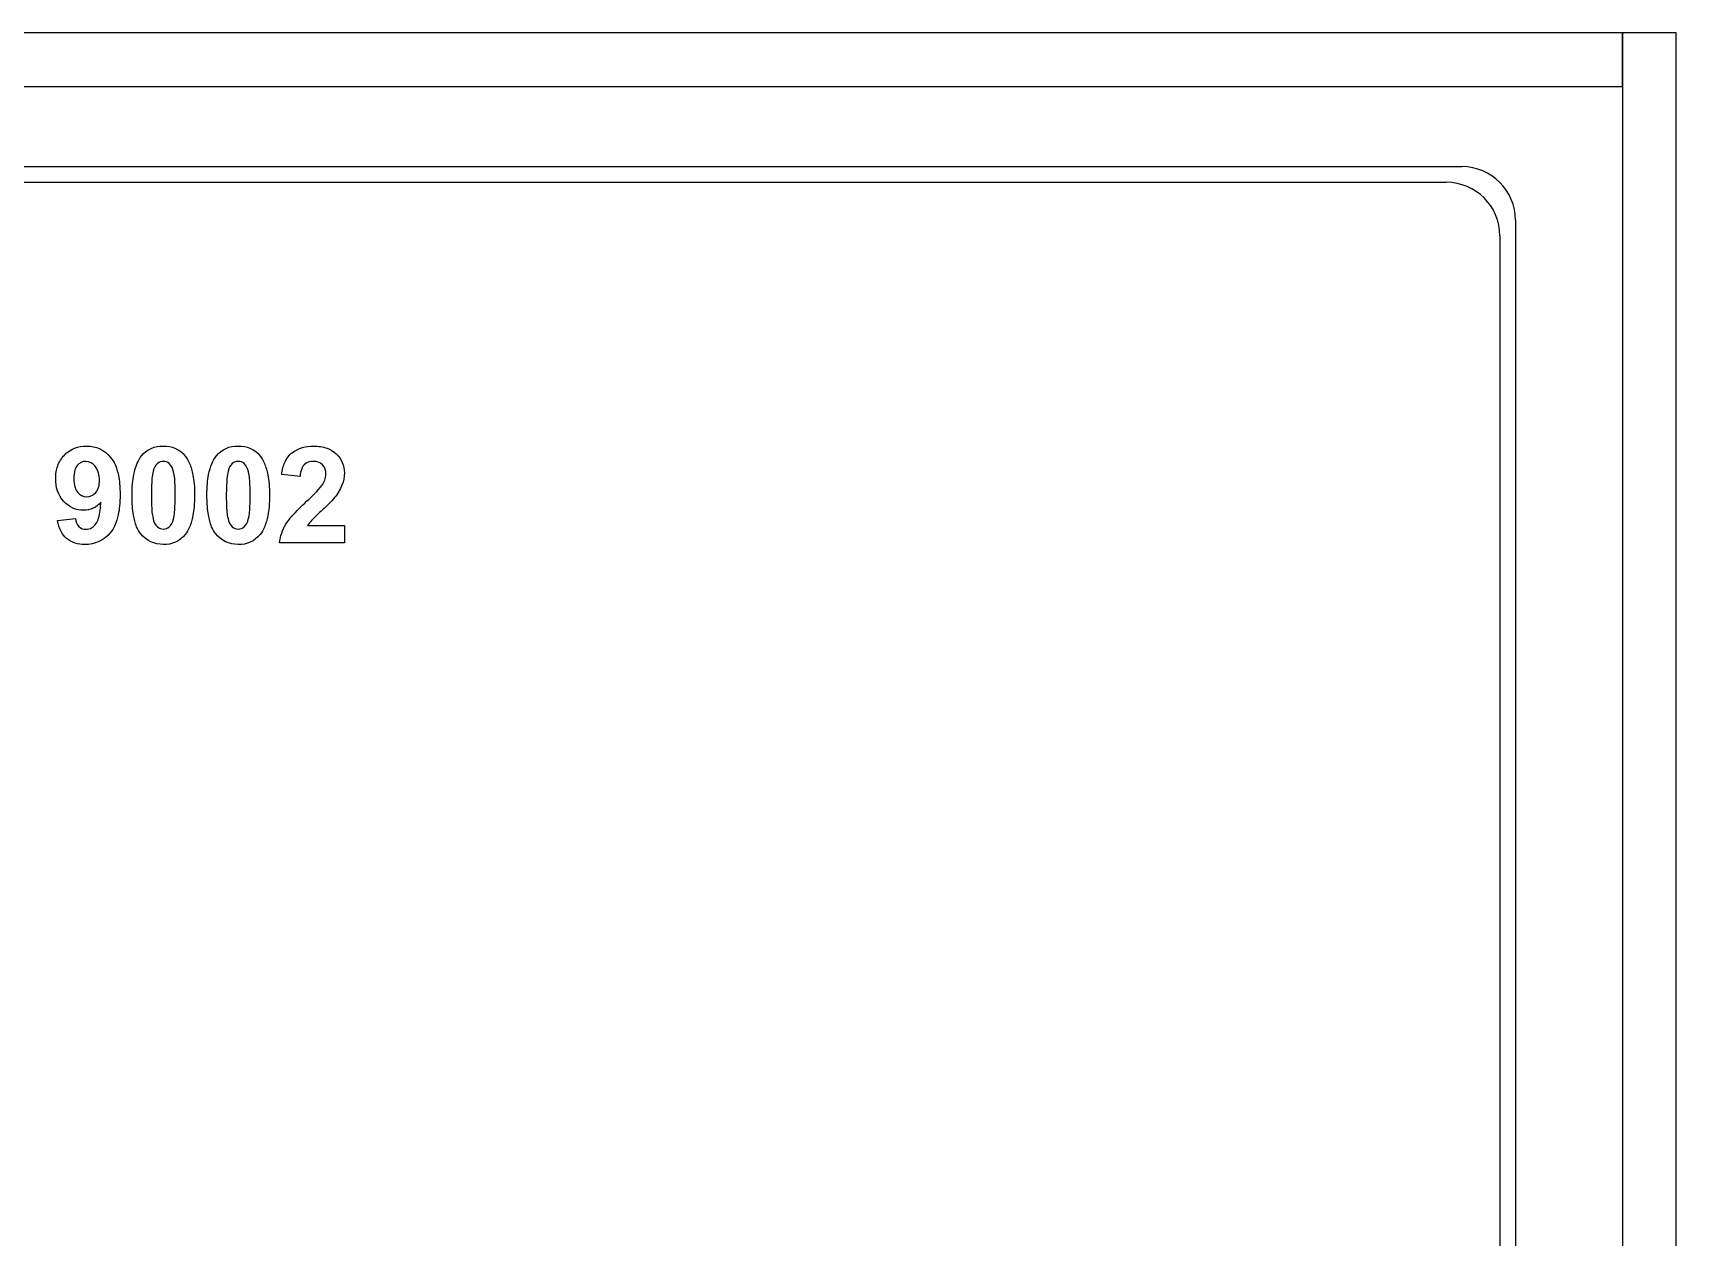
# Model space of a CAD drawing. Header units: millimetres. Extents: x -155 to 155, y -112 to 112.
# Drawn here: x 1.6 to 155, y 0 to 112.5 of the extents above; entities that cross this region are included whole.
import ezdxf

# ---------------------------------------------------------------- set-up
doc = ezdxf.new("R2010")
doc.units = ezdxf.units.MM
doc.layers.get('0').update_dxf_attribs({"lineweight": 25, "true_color": 0xffffff})

msp = doc.modelspace()

# ---------------------------------------------------------------- linework, layer by layer
for p, q in [((-135, 100), (135, 100)), ((-133.54, 98.54), (133.54, 98.54)), ((140, 95), (140, -95)), ((138.54, 93.54), (138.54, -93.54))]:
    msp.add_line(p, q)
at = {"flags": 128}
for points in [[(-155, -112.5), (155, -112.5), (155, 112.5), (-155, 112.5)], [(-150, 107.5), (150, 107.5), (150, 112.5), (-150, 112.5)], [(155, 112.5), (150, 112.5), (150, -107.5), (155, -107.5)]]:
    msp.add_lwpolyline(points, close=True, dxfattribs=at)
for points in [[(3.88, 66.95), (5.55, 67.13, 0.174803), (5.87, 66.37, 0.198743), (6.55, 66.13, 0.246374), (7.46, 66.62, 0.105564), (7.72, 67.16, 0.040872), (7.94, 68.66, -0.229137), (6.31, 67.9, -0.216058), (4.48, 68.72, -0.197126), (3.71, 70.86, -0.038833), (3.76, 71.5, -0.045085), (3.9, 72.04, -0.054125), (4.16, 72.59, -0.054747), (4.52, 73.06, -0.211225), (6.6, 73.9, -0.234971), (8.84, 72.84, -0.071275), (9.25, 72.19, -0.051782), (9.56, 71.18, -0.028269), (9.68, 70.39, -0.021893), (9.72, 69.36, -0.0225), (9.67, 68.3, -0.028967), (9.55, 67.49, -0.05219), (9.23, 66.47, -0.070756), (8.81, 65.8, -0.233472), (6.42, 64.7, -0.184339), (4.72, 65.27, -0.099636), (4.22, 65.91, -0.07466)], [(13.76, 73.9, -0.241821), (15.8, 72.97, -0.070673), (16.2, 72.28, -0.050033), (16.52, 71.21, -0.026688), (16.64, 70.38, -0.02061), (16.68, 69.3, -0.020854), (16.63, 68.22, -0.026935), (16.52, 67.39, -0.049902), (16.2, 66.32, -0.069812), (15.8, 65.63, -0.24097), (13.76, 64.71, -0.240982), (11.64, 65.72, -0.076314), (11.27, 66.36, -0.049598), (10.97, 67.45, -0.024118), (10.87, 68.26, -0.018293), (10.84, 69.32, -0.020974), (10.88, 70.4, -0.027064), (11, 71.23, -0.049913), (11.32, 72.29, -0.069552), (11.72, 72.98, -0.24097)], [(20.75, 73.9, -0.241821), (22.8, 72.97, -0.070673), (23.2, 72.28, -0.050033), (23.52, 71.21, -0.026688), (23.63, 70.38, -0.02061), (23.68, 69.3, -0.020854), (23.63, 68.22, -0.026935), (23.52, 67.39, -0.049902), (23.2, 66.32, -0.069812), (22.79, 65.63, -0.24097), (20.75, 64.71, -0.240982), (18.64, 65.72, -0.076314), (18.27, 66.36, -0.049598), (17.97, 67.45, -0.024118), (17.87, 68.26, -0.018293), (17.83, 69.32, -0.020974), (17.88, 70.4, -0.027064), (17.99, 71.23, -0.049913), (18.31, 72.29, -0.069552), (18.71, 72.98, -0.24097)], [(30.66, 66.47), (30.66, 64.86), (24.61, 64.86, -0.110596), (25.2, 66.59, -0.047304), (25.76, 67.34, -0.022624), (27.14, 68.74, 0.042148), (28.57, 70.22, 0.150095), (28.93, 71.27, 0.203843), (28.62, 72.16, 0.205006), (27.76, 72.47, 0.208626), (26.9, 72.15, 0.112299), (26.68, 71.78, 0.065997), (26.53, 71.06), (24.81, 71.24, -0.032865), (24.93, 71.87, -0.040946), (25.09, 72.36, -0.060489), (25.4, 72.89, -0.068496), (25.78, 73.28, -0.168295), (27.8, 73.9, -0.082819), (29.05, 73.69, -0.106864), (29.9, 73.18, -0.215645), (30.66, 71.4, -0.095527), (30.44, 70.24, -0.071678), (29.75, 69.09, -0.03648), (28.62, 67.94, 0.019546), (27.59, 66.95, 0.050068), (27.23, 66.47)], [(7.79, 70.71, 0.176992), (7.4, 72.01, 0.232649), (6.52, 72.47, 0.233418), (5.72, 72.09, 0.112194), (5.51, 71.68, 0.062638), (5.41, 70.86, 0.065692), (5.52, 70.02, 0.109813), (5.75, 69.58, 0.232559), (6.61, 69.17, 0.228126), (7.45, 69.56, 0.181103)], [(13.76, 72.47, 0.177516), (13.2, 72.27, 0.154844), (12.82, 71.56, 0.045325), (12.7, 70.88, 0.019716), (12.64, 69.3, 0.018305), (12.7, 67.73, 0.047528), (12.8, 67.13, 0.147824), (13.2, 66.34, 0.177117), (13.76, 66.14, 0.177516), (14.32, 66.34, 0.154844), (14.7, 67.06, 0.045847), (14.81, 67.73, 0.01977), (14.87, 69.3, 0.018305), (14.82, 70.88, 0.047528), (14.72, 71.48, 0.146179), (14.31, 72.27, 0.179257)], [(20.75, 72.47, 0.177516), (20.19, 72.27, 0.154844), (19.81, 71.56, 0.045325), (19.7, 70.88, 0.019716), (19.64, 69.3, 0.018305), (19.69, 67.73, 0.047528), (19.8, 67.13, 0.147824), (20.2, 66.34, 0.177117), (20.75, 66.14, 0.177516), (21.31, 66.34, 0.154844), (21.69, 67.06, 0.045847), (21.81, 67.73, 0.01977), (21.87, 69.3, 0.018305), (21.81, 70.88, 0.047528), (21.71, 71.48, 0.146179), (21.31, 72.27, 0.179257)]]:
    msp.add_lwpolyline(points, format="xyb", close=True, dxfattribs=at)
for centre in [(135, 95), (133.54, 93.54)]:
    msp.add_arc(centre, 5, 0, 90)

doc.saveas('drawing.dxf')
